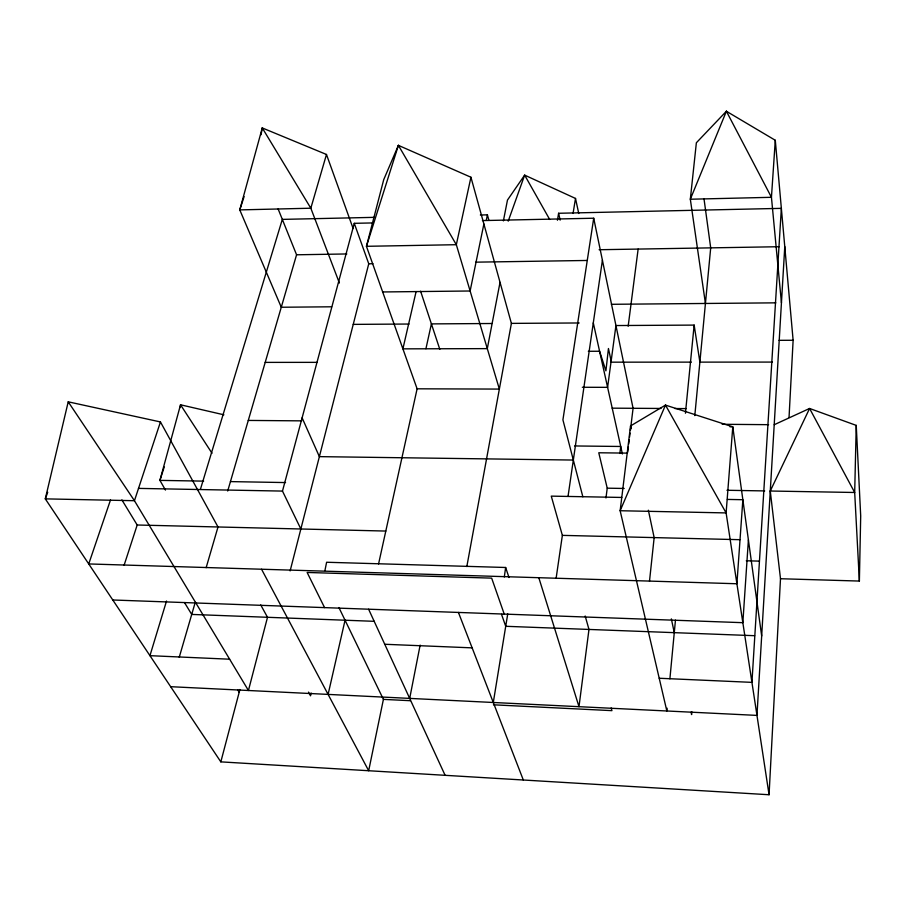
<?xml version="1.0" encoding="UTF-8"?>
<svg xmlns="http://www.w3.org/2000/svg" width="906" height="906" viewBox="0 0 906 906"><rect width="100%" height="100%" fill="white"/><g stroke="black" fill="none" stroke-linecap="round" stroke-linejoin="round"><path stroke-width="1.36" d="M859.375 581.063L854.686 492.49L809.59 408.47L770.27 491.018L780.496 578.73L859.375 581.063L860.7 515.956L856.238 425.39L809.59 408.47L774.211 424.721M856.238 425.39L854.686 492.49L770.27 491.018M206.149 567.688L218.006 526.975L160.453 421.947L68.222 401.822L45.3 498.866L220.826 761.867L769.058 794.743L780.496 578.73M789.035 417.496L793.124 340.271L775.287 140.271L726.385 111.257L696.363 142.763L690.327 199.229L705.434 303.476M784.777 246.613L756.963 715.4L170.656 686.691M748.401 539.897L742.841 622.682L112.786 599.987M775.287 140.271L771.448 197.304L781.436 302.797M180.328 407.53L180.532 404.789L223.884 414.801M691.833 711.788L691.595 714.574L691.085 712.15M667.122 708.186L666.85 710.983L620.146 510.735L630.531 425.945L665.48 405.107L732.784 426.817L761.674 635.967M669.896 678.821L675.457 620.157M694.811 415.616L710.7 247.859L704.007 198.822M685.434 413.227L694.155 325.095L615.933 325.548L607.598 387.349L582.343 387.27M649.5 581.199L654.155 537.598L648.368 510.214M627.688 452.287L628.368 446.783M628.696 444.042L629.206 439.908M629.545 437.168L630.044 433.034M630.383 430.293L633.079 408.289L593.713 218.221L482.434 220.588M619.84 453.476L620.723 446.477L574.585 445.956M605.967 497.972L607.235 488.175L598.775 452.774L626.793 453.113M628.164 326.239L638.141 249.071M504.302 576.986L505.639 567.484L326.613 562.252L324.926 570.565M556.114 578.334L562.366 535.367L551.267 496.126L621.776 497.451M568.051 496.318L602.411 260.237M593.713 218.221L562.92 419.863L582.852 496.816M493.294 702.49L507.745 613.872M573.056 213.442L575.503 198.437L524.653 175.13L507.473 200.079L503.385 220.894M557.428 220.237L558.606 213.272L781.357 208.357L751.935 682.365L659.217 678.254M261.041 134.779L262.276 127.939L326.477 154.473L353.125 228.505M466.828 566.556L511.392 323.385L470.939 177.236L398.391 145.356L383.725 179.648L366.443 246.307L417.111 388.81L378.561 563.962M500.033 282.355L487.303 348.629L402.898 348.855L416.114 291.539M409.693 698.39L420.146 645.095M483.883 223.997L470.123 290.996L382.672 291.959M486.296 220.283L487.405 214.847L480.361 215.005M338.912 607.552L383.408 699.375L368.674 770.734L261.54 569.228M470.939 177.236L456.33 244.699L499.353 389.082L417.111 388.81M425.922 348.753L431.403 323.895L491.743 323.51M328.097 694.404L345.05 620.225M311.166 693.056L310.52 695.785L308.504 692.105M290.124 570.905L368.753 263.793L354.269 223.318L372.581 222.933M220.826 761.867L239.909 689.534M300.849 528.991L282.479 491.086L354.269 223.318M179.241 657.258L195.232 602.388M227.7 491.018L296.568 254.79L278.119 208.935M326.477 154.473L310.826 208.21L339.388 283.023M166.523 601.04L149.943 655.672L229.637 659.206M200.419 489.319L282.321 219.388L374.676 217.338M164.246 466.93L159.92 480.373L165.47 490.078M124.122 565.174L137.191 525.004L121.891 499.897M244.099 196.591L239.773 209.898L281.279 307.247L331.619 306.794M160.453 421.947L134.45 500.712L248.437 690.497L267.508 617.292L260.724 604.925M110.509 499.942L88.731 563.94L736.906 583.758L742.852 499.716L727.371 499.421M508.209 221.166L524.653 175.13L549.682 219.467M47.724 492.286L45.3 498.866L134.45 500.712L68.222 401.822M296.568 254.79L346.828 253.952M599.115 249.728L779.183 246.715M368.753 263.793L372.978 263.725M475.729 262.162L586.929 260.464M611.403 304.303L775.808 302.842M353.238 324.382L409.07 324.031M511.392 323.385L579.172 322.966M779.058 340.328L793.124 340.271M588.334 351.279L599.591 351.256L605.91 370.837L608.447 348.516L611.154 361.041M265.198 362.389L317.077 362.355M610.837 362.174L691.391 362.128M772.354 362.083L699.885 362.128L694.155 325.095M612.162 408.164L661.006 408.459M674.97 408.538L686.136 408.606M248.278 420.429L301.743 420.86M722.15 424.291L768.582 424.676M729.998 426.783L732.784 426.817L726.114 512.921L769.058 794.743M573.328 460.055L319.376 456.635L302.117 417.847M203.646 481.131L159.92 480.373L180.532 404.789L212.015 453.238M230.441 481.607L285.56 482.57M607.235 488.175L624.2 488.47M726.952 490.271L764.687 490.927M138.471 488.391L282.479 491.086M137.191 525.004L385.809 531.063M562.366 535.367L739.964 539.693M746.306 560.769L759.035 561.12M374.303 621.323L191.721 614.427L184.484 602.558M754.63 635.695L505.729 626.295L501.505 614.325M384.756 644.268L472.139 647.858M383.408 699.375L410.214 700.7M493.442 704.8L611.946 710.644L611.176 707.937M237.723 689.874L239.184 692.275M324.575 607.62L307.123 572.456L491.664 578.141L504.234 614.087M368.606 609.206L445.118 775.321M458.425 612.433L523.317 780.009M505.639 567.484L509.002 577.507M420.599 291.2L439.818 349.354M538.81 577.7L578.991 706.68L588.979 629.443L585.174 616.001M487.405 214.847L488.889 220.271M558.606 213.272L560.168 220.124M593.294 322.876L622.388 453.974M575.503 198.437L578.753 213.476M630.531 425.945L631.12 428.708M671.357 618.889L674.268 632.66M262.276 127.939L239.773 209.898L310.826 208.21L262.276 127.939M398.391 145.356L366.443 246.307L456.33 244.699L398.391 145.356M726.385 111.257L690.327 199.229L771.448 197.304L726.385 111.257M665.48 405.107L620.146 510.735L726.114 512.921L665.48 405.107"/></g></svg>
